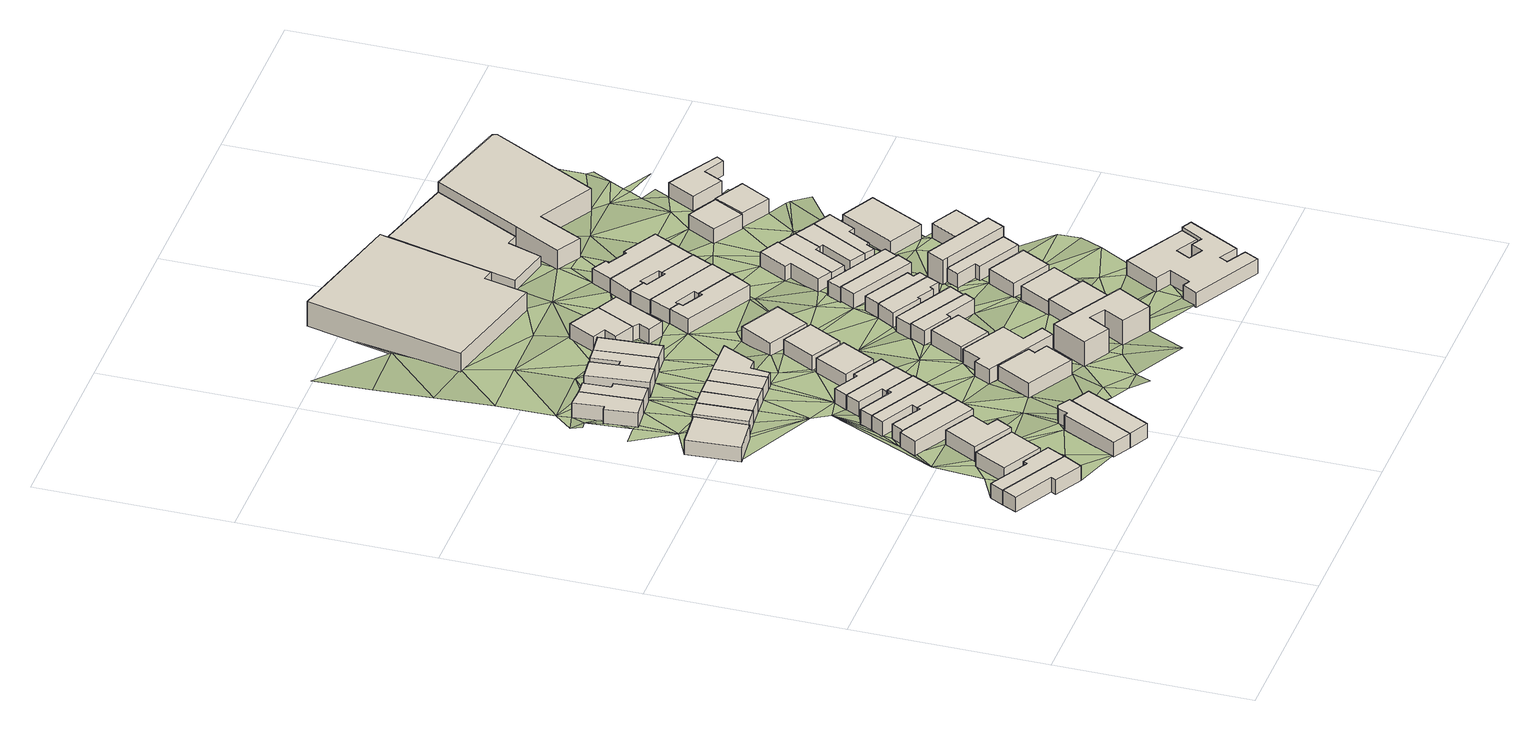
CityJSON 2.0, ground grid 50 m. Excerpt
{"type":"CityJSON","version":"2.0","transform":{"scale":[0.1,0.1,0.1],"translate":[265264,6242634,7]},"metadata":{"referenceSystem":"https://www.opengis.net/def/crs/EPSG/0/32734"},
"CityObjects":{
"building1":{"type":"Building","attributes":{"address":"48 Addison Road Salt River Cape Town","building":"house","building:levels":1,"building_height":4.1,"plus_code":"4FRW3F96+R7J","ground_height":13.38,"roof_height":17.48},"geometry":[{"type":"Solid","lod":"1","boundaries":[[[[0,1,2,3]],[[1,4,5,2]],[[4,6,7,5]],[[6,8,9,7]],[[8,10,11,9]],[[10,0,3,11]],[[3,2,5,7,9,11]],[[10,8,6,4,1,0]]]]}]},
"building2":{"type":"Building","attributes":{"address":"46 Addison Road Salt River Cape Town","building":"house","building:levels":1,"building_height":4.1,"plus_code":"4FRW3F96+R7V","ground_height":13.33,"roof_height":17.43},"geometry":[{"type":"Solid","lod":"1","boundaries":[[[[12,13,14,15]],[[13,16,17,14]],[[16,18,19,17]],[[18,20,21,19]],[[20,22,23,21]],[[22,12,15,23]],[[15,14,17,19,21,23]],[[22,20,18,16,13,12]]]]}]},
"building3":{"type":"Building","attributes":{"address":"44 Addison Road Salt River Cape Town","building":"house","building:levels":1,"building_height":4.1,"plus_code":"4FRW3F96+V7H","ground_height":13.01,"roof_height":17.11},"geometry":[{"type":"Solid","lod":"1","boundaries":[[[[24,25,26,27]],[[25,28,29,26]],[[28,30,31,29]],[[30,24,27,31]],[[27,26,29,31]],[[30,28,25,24]]]]}]},
"building4":{"type":"Building","attributes":{"address":"42 Addison Road Salt River Cape Town","building":"house","building:levels":1,"building_height":4.1,"plus_code":"4FRW3F96+W87","ground_height":12.76,"roof_height":16.86},"geometry":[{"type":"Solid","lod":"1","boundaries":[[[[32,33,34,35]],[[33,36,37,34]],[[36,38,39,37]],[[38,40,41,39]],[[40,42,43,41]],[[42,32,35,43]],[[35,34,37,39,41,43]],[[42,40,38,36,33,32]]]]}]},
"building5":{"type":"Building","attributes":{"address":"12 Chapel Street Salt River Cape Town","building":"house","building:levels":1,"building_height":4.1,"plus_code":"4FRW3FC6+47C","ground_height":10.99,"roof_height":15.09},"geometry":[{"type":"Solid","lod":"1","boundaries":[[[[44,45,46,47]],[[45,48,49,46]],[[48,50,51,49]],[[50,44,47,51]],[[47,46,49,51]],[[50,48,45,44]]]]}]},
"building6":{"type":"Building","attributes":{"address":"2 Pope Street Salt River Cape Town","building":"house","building:levels":1,"building_height":4.1,"plus_code":"4FRW3F96+R97","ground_height":13.19,"roof_height":17.29},"geometry":[{"type":"Solid","lod":"1","boundaries":[[[[52,53,54,55]],[[53,56,57,54]],[[56,58,59,57]],[[58,60,61,59]],[[60,62,63,61]],[[62,64,65,63]],[[64,66,67,65]],[[66,52,55,67]],[[55,54,57,59,61,63,65,67]],[[66,64,62,60,58,56,53,52]]]]}]},
"building7":{"type":"Building","attributes":{"address":"40 Addison Road Salt River Cape Town","building":"house","building:levels":1,"building_height":4.1,"plus_code":"4FRW3F96+W8W","ground_height":12.29,"roof_height":16.39},"geometry":[{"type":"Solid","lod":"1","boundaries":[[[[68,69,70,71]],[[69,72,73,70]],[[72,74,75,73]],[[74,76,77,75]],[[76,68,71,77]],[[71,70,73,75,77]],[[76,74,72,69,68]]]]}]},
"building8":{"type":"Building","attributes":{"address":"4 Pope Street Salt River Cape Town","building":"house","building:levels":1,"building_height":4.1,"plus_code":"4FRW3F96+R94","ground_height":13.19,"roof_height":17.29},"geometry":[{"type":"Solid","lod":"1","boundaries":[[[[53,52,55,54]],[[52,78,79,55]],[[78,80,81,79]],[[80,82,83,81]],[[82,53,54,83]],[[54,55,79,81,83]],[[82,80,78,52,53]]]]}]},
"building9":{"type":"Building","attributes":{"address":"38 Addison Road Salt River Cape Town","building":"house","building:levels":1,"building_height":4.1,"plus_code":"4FRW3F96+X85","ground_height":12.29,"roof_height":16.39},"geometry":[{"type":"Solid","lod":"1","boundaries":[[[[68,84,85,71]],[[84,86,87,85]],[[86,88,89,87]],[[88,90,91,89]],[[90,69,70,91]],[[69,68,71,70]],[[71,85,87,89,91,70]],[[69,90,88,86,84,68]]]]}]},
"building10":{"type":"Building","attributes":{"address":"14 Chapel Street Salt River Cape Town","building":"house","building:levels":1,"building_height":4.1,"plus_code":"4FRW3FC6+47H","ground_height":10.99,"roof_height":15.09},"geometry":[{"type":"Solid","lod":"1","boundaries":[[[[92,93,94,95]],[[93,96,97,94]],[[96,98,99,97]],[[98,92,95,99]],[[95,94,97,99]],[[98,96,93,92]]]]}]},
"building11":{"type":"Building","attributes":{"address":"36 Addison Road Salt River Cape Town","building":"house","building:levels":1,"building_height":4.1,"plus_code":"4FRW3F96+X8Q","ground_height":12.14,"roof_height":16.24},"geometry":[{"type":"Solid","lod":"1","boundaries":[[[[100,101,102,103]],[[101,104,105,102]],[[104,106,107,105]],[[106,108,109,107]],[[108,110,111,109]],[[110,100,103,111]],[[103,102,105,107,109,111]],[[110,108,106,104,101,100]]]]}]},
"building12":{"type":"Building","attributes":{"address":"16 Chapel Street Salt River Cape Town","building":"house","building:levels":1,"building_height":4.1,"plus_code":"4FRW3FC6+48F","ground_height":11.09,"roof_height":15.19},"geometry":[{"type":"Solid","lod":"1","boundaries":[[[[112,113,114,115]],[[113,116,117,114]],[[116,118,119,117]],[[118,112,115,119]],[[115,114,117,119]],[[118,116,113,112]]]]}]},
"building13":{"type":"Building","attributes":{"address":"21 Chapel Street Salt River Cape Town","building":"house","building:levels":1,"building_height":4.1,"plus_code":"4FRW3FC6+674","ground_height":10.12,"roof_height":14.22},"geometry":[{"type":"Solid","lod":"1","boundaries":[[[[120,121,122,123]],[[121,124,125,122]],[[124,126,127,125]],[[126,128,129,127]],[[128,130,131,129]],[[130,120,123,131]],[[123,122,125,127,129,131]],[[130,128,126,124,121,120]]]]}]},
"building14":{"type":"Building","attributes":{"address":"34 Addison Road Salt River Cape Town","building":"house","building:levels":1,"building_height":4.1,"plus_code":"4FRW3F96+X9M","ground_height":12.14,"roof_height":16.24},"geometry":[{"type":"Solid","lod":"1","boundaries":[[[[101,132,133,102]],[[132,134,135,133]],[[134,136,137,135]],[[136,138,139,137]],[[138,104,105,139]],[[104,101,102,105]],[[102,133,135,137,139,105]],[[104,138,136,134,132,101]]]]}]},
"building15":{"type":"Building","attributes":{"address":"18 Chapel Street Salt River Cape Town","building":"house","building:levels":1,"building_height":4.1,"plus_code":"4FRW3FC6+48G","ground_height":11.09,"roof_height":15.19},"geometry":[{"type":"Solid","lod":"1","boundaries":[[[[140,112,115,141]],[[112,118,119,115]],[[118,142,143,119]],[[142,140,141,143]],[[141,115,119,143]],[[142,118,112,140]]]]}]},
"building16":{"type":"Building","attributes":{"address":"32 Addison Road Salt River Cape Town","building":"house","building:levels":1,"building_height":4.1,"plus_code":"4FRW3FC6+294","ground_height":11.89,"roof_height":15.99},"geometry":[{"type":"Solid","lod":"1","boundaries":[[[[144,145,146,147]],[[145,148,149,146]],[[148,150,151,149]],[[150,152,153,151]],[[152,154,155,153]],[[154,156,157,155]],[[156,144,147,157]],[[147,146,149,151,153,155,157]],[[156,154,152,150,148,145,144]]]]}]},
"building17":{"type":"Building","attributes":{"address":"23 Chapel Street Salt River Cape Town","building":"house","building:levels":1,"building_height":4.1,"plus_code":"4FRW3FC6+686","ground_height":10.12,"roof_height":14.22},"geometry":[{"type":"Solid","lod":"1","boundaries":[[[[120,158,159,123]],[[158,160,161,159]],[[160,162,163,161]],[[162,164,165,163]],[[164,121,122,165]],[[121,120,123,122]],[[123,159,161,163,165,122]],[[121,164,162,160,158,120]]]]}]},
"building18":{"type":"Building","attributes":{"address":"30 Addison Road Salt River Cape Town","building":"house","building:levels":1,"building_height":4.1,"plus_code":"4FRW3FC6+29H","ground_height":11.8,"roof_height":15.9},"geometry":[{"type":"Solid","lod":"1","boundaries":[[[[166,167,168,169]],[[167,170,171,168]],[[170,172,173,171]],[[172,174,175,173]],[[174,176,177,175]],[[176,166,169,177]],[[169,168,171,173,175,177]],[[176,174,172,170,167,166]]]]}]},
"building19":{"type":"Building","attributes":{"address":"20 Chapel Street Salt River Cape Town","building":"house","building:levels":1,"building_height":4.1,"plus_code":"4FRW3FC6+49C","ground_height":10.92,"roof_height":15.02},"geometry":[{"type":"Solid","lod":"1","boundaries":[[[[178,179,180,181]],[[179,182,183,180]],[[182,184,185,183]],[[184,178,181,185]],[[181,180,183,185]],[[184,182,179,178]]]]}]},
"building20":{"type":"Building","attributes":{"address":"Chapel Street Salt River Cape Town","building":"house","building:levels":1,"building_height":4.1,"plus_code":"4FRW3FC6+688","ground_height":10.72,"roof_height":14.82},"geometry":[{"type":"Solid","lod":"1","boundaries":[[[[186,187,188,189]],[[187,190,191,188]],[[190,192,193,191]],[[192,194,195,193]],[[194,186,189,195]],[[189,188,191,193,195]],[[194,192,190,187,186]]]]}]},
"building21":{"type":"Building","attributes":{"address":"27 Addison Road Salt River Cape Town","building":"house","building:levels":1,"building_height":4.1,"plus_code":"4FRW3F96+VFR","ground_height":12.15,"roof_height":16.25},"geometry":[{"type":"Solid","lod":"1","boundaries":[[[[196,197,198,199]],[[197,200,201,198]],[[200,202,203,201]],[[202,204,205,203]],[[204,206,207,205]],[[206,196,199,207]],[[199,198,201,203,205,207]],[[206,204,202,200,197,196]]]]}]},
"building22":{"type":"Building","attributes":{"address":"22 Chapel Street Salt River Cape Town","building":"house","building:levels":1,"building_height":4.1,"plus_code":"4FRW3FC6+49P","ground_height":10.92,"roof_height":15.02},"geometry":[{"type":"Solid","lod":"1","boundaries":[[[[178,184,185,181]],[[184,208,209,185]],[[208,210,211,209]],[[210,212,213,211]],[[212,214,215,213]],[[214,178,181,215]],[[181,185,209,211,213,215]],[[214,212,210,208,184,178]]]]}]},
"building23":{"type":"Building","attributes":{"address":"28 Addison Road Salt River Cape Town","building":"house","building:levels":1,"building_height":4.1,"plus_code":"4FRW3FC6+2CV","ground_height":11.45,"roof_height":15.55},"geometry":[{"type":"Solid","lod":"1","boundaries":[[[[216,217,218,219]],[[217,220,221,218]],[[220,222,223,221]],[[222,216,219,223]],[[219,218,221,223]],[[222,220,217,216]]]]}]},
"building24":{"type":"Building","attributes":{"address":"Chapel Street Salt River Cape Town","building":"house","building:levels":1,"building_height":4.1,"plus_code":"4FRW3FC6+696","ground_height":10.67,"roof_height":14.77},"geometry":[{"type":"Solid","lod":"1","boundaries":[[[[224,225,226,227]],[[225,228,229,226]],[[228,186,189,229]],[[186,194,195,189]],[[194,230,231,195]],[[230,224,227,231]],[[227,226,229,189,195,231]],[[230,194,186,228,225,224]]]]}]},
"building25":{"type":"Building","attributes":{"address":"25 Addison Road Salt River Cape Town","building":"house","building:levels":1,"building_height":4.1,"plus_code":"4FRW3F96+WF8","ground_height":12.15,"roof_height":16.25},"geometry":[{"type":"Solid","lod":"1","boundaries":[[[[232,233,234,235]],[[233,236,237,234]],[[236,238,239,237]],[[238,240,241,239]],[[240,242,243,241]],[[242,244,245,243]],[[244,246,247,245]],[[246,232,235,247]],[[235,234,237,239,241,243,245,247]],[[246,244,242,240,238,236,233,232]]]]}]},
"building26":{"type":"Building","attributes":{"address":"Chapel Street Salt River Cape Town","building":"house","building:levels":1,"building_height":4.1,"plus_code":"4FRW3FC6+69G","ground_height":10.67,"roof_height":14.77},"geometry":[{"type":"Solid","lod":"1","boundaries":[[[[224,230,231,227]],[[230,248,249,231]],[[248,250,251,249]],[[250,224,227,251]],[[227,231,249,251]],[[250,248,230,224]]]]}]},
"building27":{"type":"Building","attributes":{"address":"26 Addison Road Salt River Cape Town","building":"house","building:levels":1,"building_height":4.1,"plus_code":"4FRW3FC6+3CQ","ground_height":11.45,"roof_height":15.55},"geometry":[{"type":"Solid","lod":"1","boundaries":[[[[252,253,254,255]],[[253,256,257,254]],[[256,258,259,257]],[[258,252,255,259]],[[255,254,257,259]],[[258,256,253,252]]]]}]},
"building28":{"type":"Building","attributes":{"address":"23 Addison Road Salt River Cape Town","building":"house","building:levels":1,"building_height":4.1,"plus_code":"4FRW3F96+XF9","ground_height":11.72,"roof_height":15.82},"geometry":[{"type":"Solid","lod":"1","boundaries":[[[[260,261,262,263]],[[261,264,265,262]],[[264,266,267,265]],[[266,260,263,267]],[[263,262,265,267]],[[266,264,261,260]]]]}]},
"building29":{"type":"Building","attributes":{"address":"3 Pope Street Salt River Cape Town","building":"hall","building:levels":2,"amenity":"community_centre","building_height":6.9,"plus_code":"4FRW3F96+RHV","ground_height":12.51,"roof_height":19.41},"geometry":[{"type":"Solid","lod":"1","boundaries":[[[[268,269,270,271]],[[269,272,273,270]],[[272,274,275,273]],[[274,276,277,275]],[[276,278,279,277]],[[278,280,281,279]],[[280,282,283,281]],[[282,268,271,283]],[[271,270,273,275,277,279,281,283]],[[282,280,278,276,274,272,269,268]]]]}]},
"building30":{"type":"Building","attributes":{"address":"24 Addison Road Salt River Cape Town","building":"house","building:levels":1,"building_height":4.1,"plus_code":"4FRW3FC6+4F6","ground_height":10.74,"roof_height":14.84},"geometry":[{"type":"Solid","lod":"1","boundaries":[[[[284,285,286,287]],[[285,288,289,286]],[[288,290,291,289]],[[290,284,287,291]],[[287,286,289,291]],[[290,288,285,284]]]]}]},
"building31":{"type":"Building","attributes":{"address":"Chapel Street Salt River Cape Town","building":"house","building:levels":1,"building_height":4.1,"plus_code":"4FRW3FC6+7C3","ground_height":10.32,"roof_height":14.42},"geometry":[{"type":"Solid","lod":"1","boundaries":[[[[292,293,294,295]],[[293,296,297,294]],[[296,298,299,297]],[[298,300,301,299]],[[300,302,303,301]],[[302,292,295,303]],[[295,294,297,299,301,303]],[[302,300,298,296,293,292]]]]}]},
"building32":{"type":"Building","attributes":{"address":"21 Addison Road Salt River Cape Town","building":"house","building:levels":1,"building_height":4.1,"plus_code":"4FRW3F96+XGM","ground_height":11.72,"roof_height":15.82},"geometry":[{"type":"Solid","lod":"1","boundaries":[[[[304,305,306,307]],[[305,308,309,306]],[[308,310,311,309]],[[310,312,313,311]],[[312,314,315,313]],[[314,304,307,315]],[[307,306,309,311,313,315]],[[314,312,310,308,305,304]]]]}]},
"building33":{"type":"Building","attributes":{"address":"Chapel Street Salt River Cape Town","building":"house","building:levels":1,"building_height":4.1,"plus_code":"4FRW3FC6+6CX","ground_height":10.32,"roof_height":14.42},"geometry":[{"type":"Solid","lod":"1","boundaries":[[[[292,302,303,295]],[[302,316,317,303]],[[316,318,319,317]],[[318,320,321,319]],[[320,322,323,321]],[[322,292,295,323]],[[295,303,317,319,321,323]],[[322,320,318,316,302,292]]]]}]},
"building34":{"type":"Building","attributes":{"address":"19 Addison Road Salt River Cape Town","building":"house","building:levels":1,"building_height":4.1,"plus_code":"4FRW3F96+XGW","ground_height":11.22,"roof_height":15.32},"geometry":[{"type":"Solid","lod":"1","boundaries":[[[[324,325,326,327]],[[325,328,329,326]],[[328,330,331,329]],[[330,324,327,331]],[[327,326,329,331]],[[330,328,325,324]]]]}]},
"building35":{"type":"Building","attributes":{"address":"Burns Road Salt River Cape Town","building":"house","building:levels":1,"building_height":4.1,"plus_code":"4FRW3F96+VHG","ground_height":12.33,"roof_height":16.43},"geometry":[{"type":"Solid","lod":"1","boundaries":[[[[332,333,334,335]],[[333,336,337,334]],[[336,338,339,337]],[[338,332,335,339]],[[335,334,337,339]],[[338,336,333,332]]]]}]},
"building36":{"type":"Building","attributes":{"address":"14 Addison Road Salt River Cape Town","building":"house","building:levels":1,"building_height":4.1,"plus_code":"4FRW3FC6+5FQ","ground_height":10.39,"roof_height":14.49},"geometry":[{"type":"Solid","lod":"1","boundaries":[[[[340,341,342,343]],[[341,344,345,342]],[[344,346,347,345]],[[346,348,349,347]],[[348,350,351,349]],[[350,352,353,351]],[[352,354,355,353]],[[354,340,343,355]],[[343,342,345,347,349,351,353,355]],[[354,352,350,348,346,344,341,340]]]]}]},
"building37":{"type":"Building","attributes":{"address":"Albert Road Salt River Cape Town","building":"retail","building:levels":2,"building_height":6.9,"plus_code":"4FRW3FC6+CCF","ground_height":7.84,"roof_height":14.74},"geometry":[{"type":"Solid","lod":"1","boundaries":[[[[356,357,358,359]],[[357,360,361,358]],[[360,362,363,361]],[[362,364,365,363]],[[364,366,367,365]],[[366,356,359,367]],[[359,358,361,363,365,367]],[[366,364,362,360,357,356]]]]}]},
"building38":{"type":"Building","attributes":{"address":"17 Addison Road Salt River Cape Town","building":"house","building:levels":1,"building_height":4.1,"plus_code":"4FRW3FC6+2GH","ground_height":11.22,"roof_height":15.32},"geometry":[{"type":"Solid","lod":"1","boundaries":[[[[368,369,370,371]],[[369,372,373,370]],[[372,374,375,373]],[[374,376,377,375]],[[376,378,379,377]],[[378,380,381,379]],[[380,382,383,381]],[[382,368,371,383]],[[371,370,373,375,377,379,381,383]],[[382,380,378,376,374,372,369,368]]]]}]},
"building39":{"type":"Building","attributes":{"address":"15 Addison Road Salt River Cape Town","building":"house","building:levels":1,"building_height":4.1,"plus_code":"4FRW3FC6+2HJ","ground_height":11.22,"roof_height":15.32},"geometry":[{"type":"Solid","lod":"1","boundaries":[[[[368,382,383,371]],[[382,384,385,383]],[[384,386,387,385]],[[386,388,389,387]],[[388,390,391,389]],[[390,368,371,391]],[[371,383,385,387,389,391]],[[390,388,386,384,382,368]]]]}]},
"building40":{"type":"Building","attributes":{"address":"Burns Road Salt River Cape Town","building":"house","building:levels":1,"building_height":4.1,"plus_code":"4FRW3F96+WJ2","ground_height":11.5,"roof_height":15.6},"geometry":[{"type":"Solid","lod":"1","boundaries":[[[[392,393,394,395]],[[393,396,397,394]],[[396,398,399,397]],[[398,392,395,399]],[[395,394,397,399]],[[398,396,393,392]]]]}]},
"building41":{"type":"Building","attributes":{"address":"12 Addison Road Salt River Cape Town","building":"house","building:levels":1,"building_height":4.1,"plus_code":"4FRW3FC6+6G3","ground_height":10.23,"roof_height":14.33},"geometry":[{"type":"Solid","lod":"1","boundaries":[[[[400,401,402,403]],[[401,404,405,402]],[[404,406,407,405]],[[406,408,409,407]],[[408,410,411,409]],[[410,412,413,411]],[[412,414,415,413]],[[414,400,403,415]],[[403,402,405,407,409,411,413,415]],[[414,412,410,408,406,404,401,400]]]]}]},
"building42":{"type":"Building","attributes":{"address":"13 Addison Road Salt River Cape Town","building":"house","building:levels":1,"building_height":4.1,"plus_code":"4FRW3FC6+3H3","ground_height":11.22,"roof_height":15.32},"geometry":[{"type":"Solid","lod":"1","boundaries":[[[[416,417,418,419]],[[417,420,421,418]],[[420,422,423,421]],[[422,416,419,423]],[[419,418,421,423]],[[422,420,417,416]]]]}]},
"building43":{"type":"Building","attributes":{"address":"10 Addison Road Salt River Cape Town","building":"house","building:levels":1,"building_height":4.1,"plus_code":"4FRW3FC6+6GF","ground_height":9.9,"roof_height":14},"geometry":[{"type":"Solid","lod":"1","boundaries":[[[[424,425,426,427]],[[425,428,429,426]],[[428,430,431,429]],[[430,432,433,431]],[[432,434,435,433]],[[434,436,437,435]],[[436,438,439,437]],[[438,424,427,439]],[[427,426,429,431,433,435,437,439]],[[438,436,434,432,430,428,425,424]]]]}]},
"building44":{"type":"Building","attributes":{"address":"11 Addison Road Salt River Cape Town","building":"house","building:levels":1,"building_height":4.1,"plus_code":"4FRW3FC6+3H8","ground_height":10.81,"roof_height":14.91},"geometry":[{"type":"Solid","lod":"1","boundaries":[[[[440,441,442,443]],[[441,444,445,442]],[[444,446,447,445]],[[446,440,443,447]],[[443,442,445,447]],[[446,444,441,440]]]]}]},
"building45":{"type":"Building","attributes":{"address":"14A Burns Road Salt River Cape Town","building":"house","building:levels":1,"building_height":4.1,"plus_code":"4FRW3F96+WJV","ground_height":11.5,"roof_height":15.6},"geometry":[{"type":"Solid","lod":"1","boundaries":[[[[448,449,450,451]],[[449,452,453,450]],[[452,454,455,453]],[[454,448,451,455]],[[451,450,453,455]],[[454,452,449,448]]]]}]},
"building46":{"type":"Building","attributes":{"address":"8 Addison Road Salt River Cape Town","building":"house","building:levels":1,"building_height":4.1,"plus_code":"4FRW3FC6+6GW","ground_height":9.76,"roof_height":13.86},"geometry":[{"type":"Solid","lod":"1","boundaries":[[[[456,457,458,459]],[[457,460,461,458]],[[460,462,463,461]],[[462,464,465,463]],[[464,466,467,465]],[[466,468,469,467]],[[468,470,471,469]],[[470,456,459,471]],[[459,458,461,463,465,467,469,471]],[[470,468,466,464,462,460,457,456]]]]}]},
"building47":{"type":"Building","attributes":{"address":"33A Burns Road Salt River Cape Town","building":"house","building:levels":1,"building_height":4.1,"plus_code":"4FRW3F96+RM3","ground_height":12.03,"roof_height":16.13},"geometry":[{"type":"Solid","lod":"1","boundaries":[[[[472,473,474,475]],[[473,476,477,474]],[[476,478,479,477]],[[478,480,481,479]],[[480,482,483,481]],[[482,484,485,483]],[[484,486,487,485]],[[486,488,489,487]],[[488,490,491,489]],[[490,492,493,491]],[[492,494,495,493]],[[494,496,497,495]],[[496,498,499,497]],[[498,500,501,499]],[[500,502,503,501]],[[502,504,505,503]],[[504,506,507,505]],[[506,508,509,507]],[[508,510,511,509]],[[510,472,475,511]],[[475,474,477,479,481,483,485,487,489,491,493,495,497,499,501,503,505,507,509,511]],[[510,508,506,504,502,500,498,496,494,492,490,488,486,484,482,480,478,476,473,472]]]]}]},
"building48":{"type":"Building","attributes":{"address":"2 Tennyson Street Salt River Cape Town","building":"house","building:levels":1,"building_height":4.1,"plus_code":"4FRW3FC6+4H7","ground_height":10.31,"roof_height":14.41},"geometry":[{"type":"Solid","lod":"1","boundaries":[[[[512,513,514,515]],[[513,516,517,514]],[[516,518,519,517]],[[518,520,521,519]],[[520,522,523,521]],[[522,512,515,523]],[[515,514,517,519,521,523]],[[522,520,518,516,513,512]]]]}]},
"building49":{"type":"Building","attributes":{"address":"14 Burns Road Salt River Cape Town","building":"house","building:levels":1,"building_height":4.1,"plus_code":"4FRW3F96+XJG","ground_height":11.12,"roof_height":15.22},"geometry":[{"type":"Solid","lod":"1","boundaries":[[[[524,525,526,527]],[[525,528,529,526]],[[528,530,531,529]],[[530,532,533,531]],[[532,534,535,533]],[[534,524,527,535]],[[527,526,529,531,533,535]],[[534,532,530,528,525,524]]]]}]},
"building50":{"type":"Building","attributes":{"address":"6A Addison Road Salt River Cape Town","building":"house","building:levels":1,"building_height":4.1,"plus_code":"4FRW3FC6+7G9","ground_height":9.76,"roof_height":13.86},"geometry":[{"type":"Solid","lod":"1","boundaries":[[[[460,457,458,461]],[[457,536,537,458]],[[536,538,539,537]],[[538,540,541,539]],[[540,542,543,541]],[[542,544,545,543]],[[544,546,547,545]],[[546,460,461,547]],[[461,458,537,539,541,543,545,547]],[[546,544,542,540,538,536,457,460]]]]}]},
"building51":{"type":"Building","attributes":{"address":"4 Tennyson Street Salt River Cape Town","building":"house","building:levels":1,"building_height":4.1,"plus_code":"4FRW3FC6+4JC","ground_height":9.98,"roof_height":14.08},"geometry":[{"type":"Solid","lod":"1","boundaries":[[[[548,549,550,551]],[[549,552,553,550]],[[552,554,555,553]],[[554,556,557,555]],[[556,558,559,557]],[[558,548,551,559]],[[551,550,553,555,557,559]],[[558,556,554,552,549,548]]]]}]},
"building52":{"type":"Building","attributes":{"address":"12 Burns Road Salt River Cape Town","building":"house","building:levels":2,"building_height":6.9,"plus_code":"4FRW3F96+XJX","ground_height":11.12,"roof_height":18.02},"geometry":[{"type":"Solid","lod":"1","boundaries":[[[[524,560,561,562]],[[560,563,564,561]],[[563,565,566,564]],[[565,525,567,566]],[[525,524,562,567]],[[562,561,564,566,567]],[[525,565,563,560,524]]]]}]},
"building53":{"type":"Building","attributes":{"address":"6 Tennyson Street Salt River Cape Town","building":"house","building:levels":1,"building_height":4.1,"plus_code":"4FRW3FC6+3JV","ground_height":9.98,"roof_height":14.08},"geometry":[{"type":"Solid","lod":"1","boundaries":[[[[568,548,551,569]],[[548,558,559,551]],[[558,570,571,559]],[[570,572,573,571]],[[572,574,575,573]],[[574,568,569,575]],[[569,551,559,571,573,575]],[[574,572,570,558,548,568]]]]}]},
"building54":{"type":"Building","attributes":{"address":"8 Tennyson Street Salt River Cape Town","building":"house","building:levels":1,"building_height":4.1,"plus_code":"4FRW3FC6+4M2","ground_height":9.98,"roof_height":14.08},"geometry":[{"type":"Solid","lod":"1","boundaries":[[[[568,574,575,569]],[[574,576,577,575]],[[576,578,579,577]],[[578,580,581,579]],[[580,582,583,581]],[[582,584,585,583]],[[584,586,587,585]],[[586,568,569,587]],[[569,575,577,579,581,583,585,587]],[[586,584,582,580,578,576,574,568]]]]}]},
"building55":{"type":"Building","attributes":{"address":"422 Albert Road Salt River Cape Town","building":"retail","building:levels":1,"building_height":4.1,"plus_code":"4FRW3FC6+CG9","ground_height":7.91,"roof_height":12.01},"geometry":[{"type":"Solid","lod":"1","boundaries":[[[[588,589,590,591]],[[589,592,593,590]],[[592,594,595,593]],[[594,596,597,595]],[[596,598,599,597]],[[598,588,591,599]],[[591,590,593,595,597,599]],[[598,596,594,592,589,588]]]]}]},
"building56":{"type":"Building","attributes":{"address":"10 Burns Road Salt River Cape Town","building":"house","building:levels":1,"building_height":4.1,"plus_code":"4FRW3FC6+2M8","ground_height":10.81,"roof_height":14.91},"geometry":[{"type":"Solid","lod":"1","boundaries":[[[[600,601,602,603]],[[601,604,605,602]],[[604,606,607,605]],[[606,600,603,607]],[[603,602,605,607]],[[606,604,601,600]]]]}]},
"building57":{"type":"Building","attributes":{"address":"10 Tennyson Street Salt River Cape Town","building":"house","building:levels":1,"building_height":4.1,"plus_code":"4FRW3FC6+3MF","ground_height":10.81,"roof_height":14.91},"geometry":[{"type":"Solid","lod":"1","boundaries":[[[[608,609,610,611]],[[609,612,613,610]],[[612,614,615,613]],[[614,608,611,615]],[[611,610,613,615]],[[614,612,609,608]]]]}]},
"building58":{"type":"Building","attributes":{"address":"1 Tennyson Street Salt River Cape Town","building":"house","building:levels":1,"building_height":4.1,"plus_code":"4FRW3FC6+6J9","ground_height":9.49,"roof_height":13.59},"geometry":[{"type":"Solid","lod":"1","boundaries":[[[[616,617,618,619]],[[617,620,621,618]],[[620,622,623,621]],[[622,616,619,623]],[[619,618,621,623]],[[622,620,617,616]]]]}]},
"building59":{"type":"Building","attributes":{"address":"3 Tennyson Street Salt River Cape Town","building":"house","building:levels":1,"building_height":4.1,"plus_code":"4FRW3FC6+5MW","ground_height":9.76,"roof_height":13.86},"geometry":[{"type":"Solid","lod":"1","boundaries":[[[[624,625,626,627]],[[625,628,629,626]],[[628,630,631,629]],[[630,624,627,631]],[[627,626,629,631]],[[630,628,625,624]]]]}]},
"building60":{"type":"Building","attributes":{"address":"Addison House Albert Road Salt River Cape Town","building":"retail","building:levels":2,"building_height":6.9,"plus_code":"4FRW3FC6+9JX","ground_height":7.91,"roof_height":14.81},"geometry":[{"type":"Solid","lod":"1","boundaries":[[[[588,598,632,633]],[[598,634,635,632]],[[634,636,637,635]],[[636,638,639,637]],[[638,640,641,639]],[[640,642,643,641]],[[642,644,645,643]],[[644,588,633,645]],[[633,632,635,637,639,641,643,645]],[[644,642,640,638,636,634,598,588]]]]}]},
"building61":{"type":"Building","attributes":{"address":"9 Addison Road Salt River Cape Town","building":"house","building:levels":1,"building_height":4.1,"plus_code":"4FRW3FC6+7M5","ground_height":9.49,"roof_height":13.59},"geometry":[{"type":"Solid","lod":"1","boundaries":[[[[646,647,648,649]],[[647,650,651,648]],[[650,652,653,651]],[[652,654,655,653]],[[654,656,657,655]],[[656,646,649,657]],[[649,648,651,653,655,657]],[[656,654,652,650,647,646]]]]}]},
"terrain1":{"type":"TINRelief","geometry":[{"type":"CompositeSurface","lod":"1","boundaries":[[[658,659,20]],[[658,20,660]],[[658,660,661]],[[658,662,659]],[[661,663,658]],[[664,659,662]],[[0,665,1]],[[661,666,663]],[[664,662,667]],[[1,668,666]],[[1,665,668]],[[663,666,668]],[[662,669,667]],[[664,667,33]],[[670,671,664]],[[670,664,33]],[[663,668,24]],[[669,662,24]],[[669,672,667]],[[668,665,64]],[[24,672,669]],[[64,24,668]],[[671,673,674]],[[675,664,671]],[[33,76,670]],[[24,64,672]],[[671,674,676]],[[677,678,679]],[[680,50,681]],[[682,683,32]],[[60,672,64]],[[33,32,76]],[[675,671,676]],[[678,684,50]],[[676,674,685]],[[686,687,681]],[[683,672,688]],[[32,683,76]],[[64,62,60]],[[677,684,678]],[[93,50,684]],[[674,689,690]],[[681,50,93]],[[60,688,672]],[[676,691,675]],[[690,685,674]],[[692,686,681]],[[677,693,684]],[[688,76,683]],[[681,93,113]],[[691,694,675]],[[695,686,692]],[[696,697,698]],[[696,686,695]],[[58,688,60]],[[692,681,699]],[[692,700,695]],[[695,700,696]],[[694,701,675]],[[697,696,124]],[[113,699,681]],[[696,700,702]],[[56,688,58]],[[693,677,703]],[[696,702,124]],[[136,701,694]],[[124,704,697]],[[56,53,82]],[[68,76,705]],[[76,688,705]],[[148,675,701]],[[675,706,677]],[[703,677,707]],[[688,56,708]],[[701,136,709]],[[706,675,148]],[[84,68,705]],[[709,710,701]],[[121,704,124]],[[56,82,708]],[[706,707,677]],[[699,113,711]],[[82,80,712]],[[709,136,134]],[[705,688,708]],[[113,112,711]],[[84,705,101]],[[704,121,713]],[[82,712,714]],[[112,715,711]],[[112,140,715]],[[716,707,706]],[[715,717,711]],[[708,246,705]],[[717,718,711]],[[719,714,712]],[[713,720,718]],[[708,82,721]],[[172,722,706]],[[704,713,723]],[[244,101,705]],[[724,704,725]],[[716,706,726]],[[718,717,190]],[[721,82,714]],[[190,713,718]],[[727,717,715]],[[715,140,727]],[[170,722,172]],[[101,244,132]],[[246,244,705]],[[708,202,246]],[[706,722,728]],[[714,719,729]],[[726,706,728]],[[730,724,731]],[[723,713,190]],[[725,704,723]],[[732,729,719]],[[140,178,727]],[[170,733,722]],[[187,723,190]],[[726,734,735]],[[714,729,736]],[[733,170,737]],[[731,724,725]],[[714,736,721]],[[738,739,132]],[[726,740,734]],[[244,240,132]],[[230,727,178]],[[740,726,728]],[[741,246,202]],[[187,742,743]],[[723,187,225]],[[225,187,743]],[[744,745,730]],[[740,728,746]],[[737,739,738]],[[240,738,132]],[[747,230,178]],[[242,240,244]],[[225,224,723]],[[725,723,224]],[[730,731,744]],[[748,721,736]],[[214,747,178]],[[729,749,736]],[[750,734,740]],[[744,751,745]],[[246,741,752]],[[740,746,253]],[[258,746,728]],[[753,733,737]],[[754,748,741]],[[230,747,248]],[[729,755,749]],[[734,750,214]],[[738,240,756]],[[258,728,216]],[[738,753,737]],[[253,750,740]],[[214,248,747]],[[733,753,216]],[[749,757,736]],[[272,748,736]],[[748,752,741]],[[758,756,240]],[[731,725,759]],[[756,760,738]],[[761,725,224]],[[216,753,258]],[[752,748,272]],[[250,762,224]],[[248,763,764]],[[749,765,757]],[[755,765,749]],[[250,248,764]],[[766,758,240]],[[285,214,750]],[[738,760,767]],[[753,738,305]],[[352,248,214]],[[762,761,224]],[[278,757,765]],[[253,768,750]],[[258,753,252]],[[305,738,767]],[[248,352,763]],[[763,769,764]],[[762,250,770]],[[771,772,766]],[[764,770,250]],[[759,725,761]],[[773,752,272]],[[268,765,755]],[[744,731,357]],[[768,253,252]],[[285,352,214]],[[765,774,278]],[[769,763,775]],[[769,776,764]],[[766,777,758]],[[752,773,772]],[[777,766,772]],[[767,760,310]],[[753,305,330]],[[352,775,763]],[[776,769,778]],[[777,264,758]],[[369,753,330]],[[368,252,753]],[[779,731,759]],[[760,264,310]],[[780,352,285]],[[773,272,269]],[[333,777,772]],[[753,369,368]],[[772,773,333]],[[310,264,312]],[[285,781,780]],[[352,350,775]],[[417,768,252]],[[777,314,264]],[[314,312,264]],[[782,269,268]],[[759,761,783]],[[784,369,330]],[[775,350,785]],[[368,417,252]],[[268,786,782]],[[338,773,269]],[[768,787,781]],[[780,354,352]],[[788,777,333]],[[761,292,783]],[[777,788,314]],[[775,785,322]],[[417,787,768]],[[781,354,780]],[[789,784,330]],[[779,759,783]],[[341,348,346]],[[292,322,790]],[[368,390,417]],[[348,406,791]],[[782,792,269]],[[793,782,786]],[[344,341,346]],[[783,292,790]],[[794,784,795]],[[348,341,406]],[[338,269,792]],[[781,787,796]],[[797,322,785]],[[304,314,798]],[[333,799,788]],[[793,792,782]],[[417,416,787]],[[795,784,789]],[[788,798,314]],[[354,781,796]],[[800,790,322]],[[801,417,390]],[[304,802,789]],[[416,803,787]],[[798,788,799]],[[800,322,797]],[[804,795,805]],[[805,795,789]],[[790,800,783]],[[796,787,806]],[[779,783,807]],[[787,803,806]],[[338,808,332]],[[809,304,798]],[[789,802,805]],[[810,779,811]],[[802,304,809]],[[792,502,338]],[[812,793,813]],[[811,779,807]],[[354,796,340]],[[792,793,812]],[[798,799,454]],[[802,814,805]],[[815,816,817]],[[818,417,801]],[[819,805,814]],[[808,338,502]],[[820,810,811]],[[821,783,800]],[[816,815,822]],[[803,823,806]],[[796,806,516]],[[824,814,802]],[[809,824,802]],[[825,815,817]],[[826,801,827]],[[826,819,814]],[[820,811,807]],[[340,796,516]],[[454,799,393]],[[332,808,393]],[[822,815,828]],[[814,824,829]],[[803,830,823]],[[831,824,809]],[[801,826,818]],[[807,783,832]],[[833,826,814]],[[824,831,834]],[[821,832,783]],[[516,806,518]],[[393,808,454]],[[826,833,818]],[[803,441,830]],[[831,809,448]],[[340,516,513]],[[340,513,412]],[[808,502,835]],[[836,818,833]],[[821,837,838]],[[820,807,589]],[[839,448,454]],[[807,832,840]],[[832,821,838]],[[441,841,830]],[[837,842,843]],[[830,841,844]],[[845,454,808]],[[831,448,846]],[[842,847,843]],[[848,849,850]],[[841,441,851]],[[839,454,845]],[[845,808,835]],[[835,502,852]],[[833,853,836]],[[425,412,854]],[[846,448,839]],[[854,412,513]],[[855,838,837]],[[844,841,856]],[[855,837,843]],[[441,836,612]],[[841,857,856]],[[441,858,851]],[[832,838,855]],[[820,589,859]],[[853,833,860]],[[441,612,858]],[[853,612,836]],[[425,854,457]],[[560,860,833]],[[512,854,513]],[[840,832,861]],[[862,858,863]],[[858,612,863]],[[846,839,864]],[[865,839,845]],[[866,840,861]],[[843,536,867]],[[612,868,863]],[[869,855,843]],[[870,457,854]],[[870,854,512]],[[524,846,864]],[[864,839,865]],[[853,614,612]],[[601,853,860]],[[843,867,869]],[[871,863,868]],[[860,560,872]],[[873,868,612]],[[874,512,548]],[[457,617,536]],[[601,614,853]],[[609,873,612]],[[617,457,870]],[[624,870,512]],[[524,875,560]],[[876,855,869]],[[617,867,536]],[[614,601,877]],[[568,874,548]],[[512,874,624]],[[609,868,873]],[[875,872,560]],[[877,601,878]],[[879,868,609]],[[879,874,568]],[[878,601,600]],[[614,877,608]],[[869,867,880]],[[880,867,617]],[[881,876,869]],[[879,609,608]],[[625,624,874]],[[877,882,608]],[[874,879,883]],[[884,879,608]],[[650,617,630]],[[617,650,880]],[[874,885,625]],[[869,880,886]],[[869,886,881]],[[883,885,874]],[[879,887,883]],[[880,650,647]],[[630,888,650]],[[880,889,886]],[[888,630,628]],[[880,647,889]],[[881,886,890]],[[889,891,886]],[[628,892,888]],[[893,889,647]],[[891,894,886]],[[890,886,894]],[[890,895,881]],[[896,894,891]],[[897,881,895]],[[890,898,895]]]}]}
},
"vertices":[
[179,138,64],[207,187,64],[207,187,105],[179,138,105],[28,283,64],[28,283,105],[9,245,64],[9,245,105],[112,190,64],[112,190,105],[105,177,64],[105,177,105],
[207,187,63],[232,235,63],[232,235,104],[207,187,104],[159,273,63],[159,273,104],[153,262,63],[153,262,104],[48,319,63],[48,319,104],[28,283,63],[28,283,104],
[273,337,60],[167,392,60],[167,392,101],[273,337,101],[123,309,60],[123,309,101],[229,254,60],[229,254,101],
[314,446,58],[237,488,58],[237,488,99],[314,446,99],[189,401,58],[189,401,99],[293,344,58],[293,344,99],[316,386,58],[316,386,99],[289,401,58],[289,401,99],
[41,1067,40],[51,930,40],[51,930,81],[41,1067,81],[147,940,40],[147,940,81],[141,1076,40],[141,1076,81],
[346,70,62],[436,241,62],[436,241,103],[346,70,103],[440,247,62],[440,247,103],[408,266,62],[408,266,103],[394,259,62],[394,259,103],[383,235,62],[383,235,103],[373,239,62],[373,239,103],[299,95,62],[299,95,103],
[372,500,53],[213,585,53],[213,585,94],[372,500,94],[202,588,53],[202,588,94],[178,544,53],[178,544,94],[348,455,53],[348,455,94],
[397,44,62],[397,44,103],[479,201,62],[479,201,103],[486,215,62],[486,215,103],
[393,540,53],[393,540,94],[315,582,53],[315,582,94],[311,573,53],[311,573,94],[230,617,53],[230,617,94],
[198,1087,40],[150,1082,40],[150,1082,81],[198,1087,81],[160,945,40],[160,945,81],[205,949,40],[205,949,81],
[393,540,51],[418,586,51],[418,586,92],[393,540,92],[253,674,51],[253,674,92],[235,643,51],[235,643,92],[323,596,51],[323,596,92],[315,582,51],[315,582,92],
[246,1090,41],[198,1087,41],[198,1087,82],[246,1090,82],[205,949,41],[205,949,82],[253,953,41],[253,953,82],
[184,1212,31],[174,1367,31],[174,1367,72],[184,1212,72],[123,1369,31],[123,1369,72],[131,1291,31],[131,1291,72],[120,1290,31],[120,1290,72],[129,1207,31],[129,1207,72],
[441,631,51],[441,631,92],[367,671,51],[367,671,92],[360,659,51],[360,659,92],[270,707,51],[270,707,92],
[294,1091,41],[294,1091,82],[300,956,41],[300,956,82],
[441,631,49],[466,680,49],[466,680,90],[441,631,90],[321,757,49],[321,757,90],[301,721,49],[301,721,90],[369,684,49],[369,684,90],[363,673,49],[363,673,90],[367,671,49],[367,671,90],
[236,1216,31],[236,1216,72],[230,1300,31],[230,1300,72],[215,1299,31],[215,1299,72],[211,1370,31],[211,1370,72],
[466,680,48],[490,724,48],[490,724,89],[466,680,89],[411,767,48],[411,767,89],[406,757,48],[406,757,89],[340,792,48],[340,792,89],[321,757,48],[321,757,89],
[346,1094,39],[294,1091,39],[294,1091,80],[346,1094,80],[300,956,39],[300,956,80],[352,958,39],[352,958,80],
[299,1308,37],[292,1379,37],[292,1379,78],[299,1308,78],[233,1373,37],[233,1373,78],[250,1216,37],[250,1216,78],[308,1223,37],[308,1223,78],
[653,370,51],[618,388,51],[618,388,92],[653,370,92],[628,406,51],[628,406,92],[540,454,51],[540,454,92],[490,363,51],[490,363,92],[613,296,51],[613,296,92],
[371,959,39],[371,959,80],[376,1008,39],[376,1008,80],[404,1010,39],[404,1010,80],[447,1096,39],[447,1096,80],
[533,829,45],[452,872,45],[452,872,86],[533,829,86],[407,786,45],[407,786,86],[488,743,45],[488,743,86],
[342,1384,37],[306,1381,37],[306,1381,78],[342,1384,78],[313,1309,37],[313,1309,78],[356,1228,37],[356,1228,78],
[703,370,51],[721,402,51],[721,402,92],[703,370,92],[667,431,51],[667,431,92],[699,490,51],[699,490,92],[583,553,51],[583,553,92],[556,504,51],[556,504,92],[541,511,51],[541,511,92],[518,469,51],[518,469,92],
[407,1232,37],[407,1232,78],[395,1390,37],[395,1390,78],
[583,926,45],[504,968,45],[504,968,86],[583,926,86],[458,883,45],[458,883,86],[537,841,45],[537,841,86],
[595,561,47],[673,519,47],[673,519,88],[595,561,88],[721,607,47],[721,607,88],[642,649,47],[642,649,88],
[837,175,55],[887,263,55],[887,263,124],[837,175,124],[700,367,55],[700,367,124],[649,277,55],[649,277,124],[719,238,55],[719,238,124],[750,294,55],[750,294,124],[792,271,55],[792,271,124],[761,217,55],[761,217,124],
[642,1025,37],[537,1081,37],[537,1081,78],[642,1025,78],[491,996,37],[491,996,78],[596,940,37],[596,940,78],
[520,1427,33],[435,1471,33],[435,1471,74],[520,1427,74],[399,1402,33],[399,1402,74],[434,1384,33],[434,1384,74],[417,1352,33],[417,1352,74],[468,1326,33],[468,1326,74],
[810,618,47],[654,703,47],[654,703,88],[810,618,88],[633,664,47],[633,664,88],[709,624,47],[709,624,88],[715,634,47],[715,634,88],[795,591,47],[795,591,88],
[483,1315,33],[483,1315,74],[468,1286,33],[468,1286,74],[508,1267,33],[508,1267,74],[575,1400,33],[575,1400,74],
[654,703,42],[810,618,42],[810,618,83],[654,703,83],[835,662,42],[835,662,83],[677,746,42],[677,746,83],
[935,369,53],[838,422,53],[838,422,94],[935,369,94],[791,337,53],[791,337,94],[889,284,53],[889,284,94],
[744,1169,34],[645,1220,34],[645,1220,75],[744,1169,75],[642,1210,34],[642,1210,75],[585,1240,34],[585,1240,75],[590,1251,34],[590,1251,75],[563,1265,34],[563,1265,75],[534,1211,34],[534,1211,75],[714,1116,34],[714,1116,75],
[656,2004,8],[337,2083,8],[337,2083,77],[656,2004,77],[236,1676,8],[236,1676,77],[526,1604,8],[526,1604,77],[553,1715,8],[553,1715,77],[582,1708,8],[582,1708,77],
[718,802,42],[691,757,42],[691,757,83],[718,802,83],[766,715,42],[766,715,83],[770,722,42],[770,722,83],[814,698,42],[814,698,83],[819,707,42],[819,707,83],[844,694,42],[844,694,83],[859,726,42],[859,726,83],
[871,748,42],[871,748,83],[852,758,42],[852,758,83],[861,775,42],[861,775,83],[739,841,42],[739,841,83],
[935,369,45],[980,453,45],[980,453,86],[935,369,86],[883,504,45],[883,504,86],[838,422,45],[838,422,86],
[563,1265,32],[590,1251,32],[590,1251,73],[563,1265,73],[595,1261,32],[595,1261,73],[651,1232,32],[651,1232,73],[645,1220,32],[645,1220,73],[744,1169,32],[744,1169,73],[774,1227,32],[774,1227,73],[590,1321,32],[590,1321,73],
[759,907,42],[739,869,42],[739,869,83],[759,907,83],[904,780,42],[904,780,83],[925,818,42],[925,818,83],
[774,1227,29],[802,1282,29],[802,1282,70],[774,1227,70],[710,1331,29],[710,1331,70],[706,1321,29],[706,1321,70],[651,1349,29],[651,1349,70],[656,1358,29],[656,1358,70],[616,1378,29],[616,1378,70],[590,1321,29],[590,1321,70],
[925,818,38],[946,857,38],[946,857,79],[925,818,79],[779,945,38],[779,945,79],[759,907,38],[759,907,79],
[1027,543,45],[928,596,45],[928,596,86],[1027,543,86],[888,523,45],[888,523,86],[987,469,45],[987,469,86],
[802,1282,28],[833,1342,28],[833,1342,69],[802,1282,69],[650,1438,28],[650,1438,69],[616,1378,28],[616,1378,69],[656,1358,28],[656,1358,69],[661,1368,28],[661,1368,69],[715,1339,28],[715,1339,69],[710,1331,28],[710,1331,69],
[970,102,50],[1147,6,50],[1147,6,91],[970,102,91],[1167,43,50],[1167,43,91],[1116,71,50],[1116,71,91],[1128,93,50],[1128,93,91],[1175,67,50],[1175,67,91],[1248,201,50],[1248,201,91],[1222,215,50],[1222,215,91],[1189,156,50],[1189,156,91],[1159,172,50],[1159,172,91],[1142,141,50],[1142,141,91],[1104,161,50],[1104,161,91],[1125,198,50],[1125,198,91],[1184,166,50],[1184,166,91],[1209,211,50],[1209,211,91],[1050,297,50],[1050,297,91],[1001,210,50],[1001,210,91],[1041,188,50],[1041,188,91],[1010,131,50],[1010,131,91],[992,141,50],[992,141,91],
[906,1107,33],[854,1134,33],[854,1134,74],[906,1107,74],[814,1060,33],[814,1060,74],[829,1052,33],[829,1052,74],[786,971,33],[786,971,74],[824,951,33],[824,951,74],
[1073,606,41],[909,693,41],[909,693,82],[1073,606,82],[893,662,41],[893,662,82],[944,635,41],[944,635,82],[937,622,41],[937,622,82],[1050,563,41],[1050,563,82],
[860,1393,28],[860,1393,69],[768,1442,28],[768,1442,69],[764,1434,28],[764,1434,69],[713,1461,28],[713,1461,69],[718,1470,28],[718,1470,69],[678,1491,28],[678,1491,69],
[956,1080,30],[906,1107,30],[906,1107,71],[956,1080,71],[824,951,30],[824,951,71],[863,931,30],[863,931,71],[907,1014,30],[907,1014,71],[919,1008,30],[919,1008,71],
[1097,651,41],[1097,651,110],[1073,606,110],[919,744,41],[919,744,110],[895,700,41],[895,700,110],[909,693,110],
[1008,1051,30],[1008,1051,71],[929,1004,30],[929,1004,71],[884,923,30],[884,923,71],[925,900,30],[925,900,71],
[950,885,30],[950,885,71],[962,907,30],[962,907,71],[969,903,30],[969,903,71],[1002,962,30],[1002,962,71],[1017,954,30],[1017,954,71],[1056,1026,30],[1056,1026,71],
[903,1938,9],[691,1995,9],[691,1995,50],[903,1938,50],[604,1656,9],[604,1656,50],[718,1629,9],[718,1629,50],[748,1717,9],[748,1717,50],[779,1710,9],[779,1710,50],
[1151,746,38],[1081,783,38],[1081,783,79],[1151,746,79],[1035,698,38],[1035,698,79],[1105,661,38],[1105,661,79],
[1142,948,38],[1053,994,38],[1053,994,79],[1142,948,79],[980,853,38],[980,853,79],[1069,807,38],[1069,807,79],
[1044,1303,25],[965,1344,25],[965,1344,66],[1044,1303,66],[924,1270,25],[924,1270,66],[1003,1225,25],[1003,1225,66],
[1003,1225,28],[1079,1183,28],[1079,1183,69],[1003,1225,69],[1122,1261,28],[1122,1261,69],[1044,1303,28],[1044,1303,69],
[779,1710,78],[903,1938,78],[713,1588,9],[713,1588,78],[777,1551,9],[777,1551,78],[837,1667,9],[837,1667,78],[984,1589,9],[984,1589,78],[1135,1866,9],[1135,1866,78],[1130,1876,9],[1130,1876,78],
[1215,1352,25],[1078,1428,25],[1078,1428,66],[1215,1352,66],[1039,1356,25],[1039,1356,66],[1122,1312,25],[1122,1312,66],[1148,1362,25],[1148,1362,66],[1203,1333,25],[1203,1333,66],
[123,309,63],[119,355,63],[153,262,64],[159,273,64],[167,392,63],[229,254,64],[136,491,59],[299,95,68],[232,235,64],[189,401,63],[270,205,64],[270,355,60],[178,544,59],[202,588,54],[293,344,60],[213,585,54],[230,617,54],[286,782,49],[235,643,54],[259,826,49],[147,940,45],[51,930,45],[41,1067,41],[119,1105,40],[289,401,60],[316,386,60],[160,945,45],[323,596,54],[111,1214,37],[58,1211,37],[420,355,56],[311,573,58],[315,582,58],[253,674,54],[129,1207,37],[205,949,49],[270,707,54],[119,1255,37],[102,1331,37],[79,1359,31],[82,1329,37],[184,1212,37],[120,1290,37],[301,721,54],[131,1291,37],[253,953,49],[119,1405,31],[420,505,53],[340,792,49],[300,956,49],[490,363,56],[363,673,51],[369,684,51],[236,1216,38],[535,173,61],[211,1370,37],[570,205,61],[270,1105,41],[352,958,48],[250,1216,38],[230,1300,38],[583,148,61],[215,1299,38],[613,296,55],[407,786,48],[270,1405,37],[119,1555,29],[270,1555,33],[371,959,48],[308,1223,38],[452,872,48],[644,147,61],[119,1705,21],[236,1676,30],[621,106,67],[488,743,48],[404,1010,48],[376,1008,48],[649,277,58],[490,724,51],[570,655,48],[466,680,51],[420,955,48],[628,406,55],[299,1308,38],[313,1309,38],[270,1855,21],[119,1855,14],[458,883,48],[420,1105,39],[653,370,55],[720,205,58],[491,996,48],[119,2005,9],[703,370,55],[570,805,45],[618,388,55],[778,75,65],[595,561,51],[719,238,58],[673,519,52],[420,1555,33],[642,649,48],[435,1471,37],[399,1402,37],[420,1255,37],[417,1352,37],[761,217,58],[699,490,52],[633,664,48],[596,940,45],[468,1286,37],[434,1384,37],[667,431,55],[721,402,55],[791,337,55],[792,271,58],[508,1267,34],[468,1326,37],[720,505,52],[483,1315,37],[526,1604,31],[570,1105,37],[642,1025,45],[870,205,55],[570,1555,31],[766,715,47],[590,1321,34],[970,102,58],[720,955,42],[870,505,51],[835,662,47],[570,1405,33],[595,1261,34],[1001,210,56],[992,141,56],[770,722,47],[814,698,47],[720,1105,34],[616,1378,33],[888,523,51],[883,504,51],[650,1438,32],[861,775,43],[870,655,47],[779,945,42],[819,707,47],[844,694,47],[786,971,42],[604,1656,25],[1021,355,50],[928,596,47],[553,1715,25],[570,1705,25],[1041,188,56],[1010,131,58],[895,700,47],[710,1331,32],[656,1358,32],[651,1349,32],[904,780,43],[859,726,47],[582,1708,25],[678,1491,29],[661,1368,32],[824,951,43],[893,662,47],[706,1321,32],[871,748,43],[852,758,43],[715,1339,32],[909,693,47],[863,931,43],[937,622,47],[713,1588,29],[919,744,43],[944,635,47],[1091,297,50],[925,818,43],[718,1470,32],[720,1555,29],[1021,505,45],[718,1629,29],[884,923,43],[713,1461,32],[768,1442,32],[907,1014,43],[1143,389,50],[1050,563,45],[764,1434,32],[1125,198,56],[1104,161,56],[1159,172,56],[925,900,43],[1174,251,56],[1021,805,38],[870,1255,29],[777,1551,29],[919,1008,43],[929,1004,43],[950,885,38],[656,2004,9],[1035,698,41],[779,1710,22],[962,907,38],[969,903,38],[1171,505,45],[1173,447,45],[748,1717,22],[870,1405,28],[1017,954,38],[870,1555,24],[924,1270,29],[1002,962,38],[1105,661,41],[1021,955,38],[1021,1105,30],[1171,655,41],[837,1667,21],[1079,800,38],[1126,774,38],[1056,1026,38],[1021,1405,25],[984,1589,19],[1161,950,38],[1138,1149,30],[1171,955,38],[1127,1157,30],[1021,1555,19],[1171,1105,30],[1122,1312,28],[1062,1489,19],[1108,1581,19],[1080,1523,19],[1145,1303,28],[1100,1468,25],[1087,1542,19],[1128,1646,14],[1166,1499,19],[1135,1866,10],[1135,1629,19]
]}
